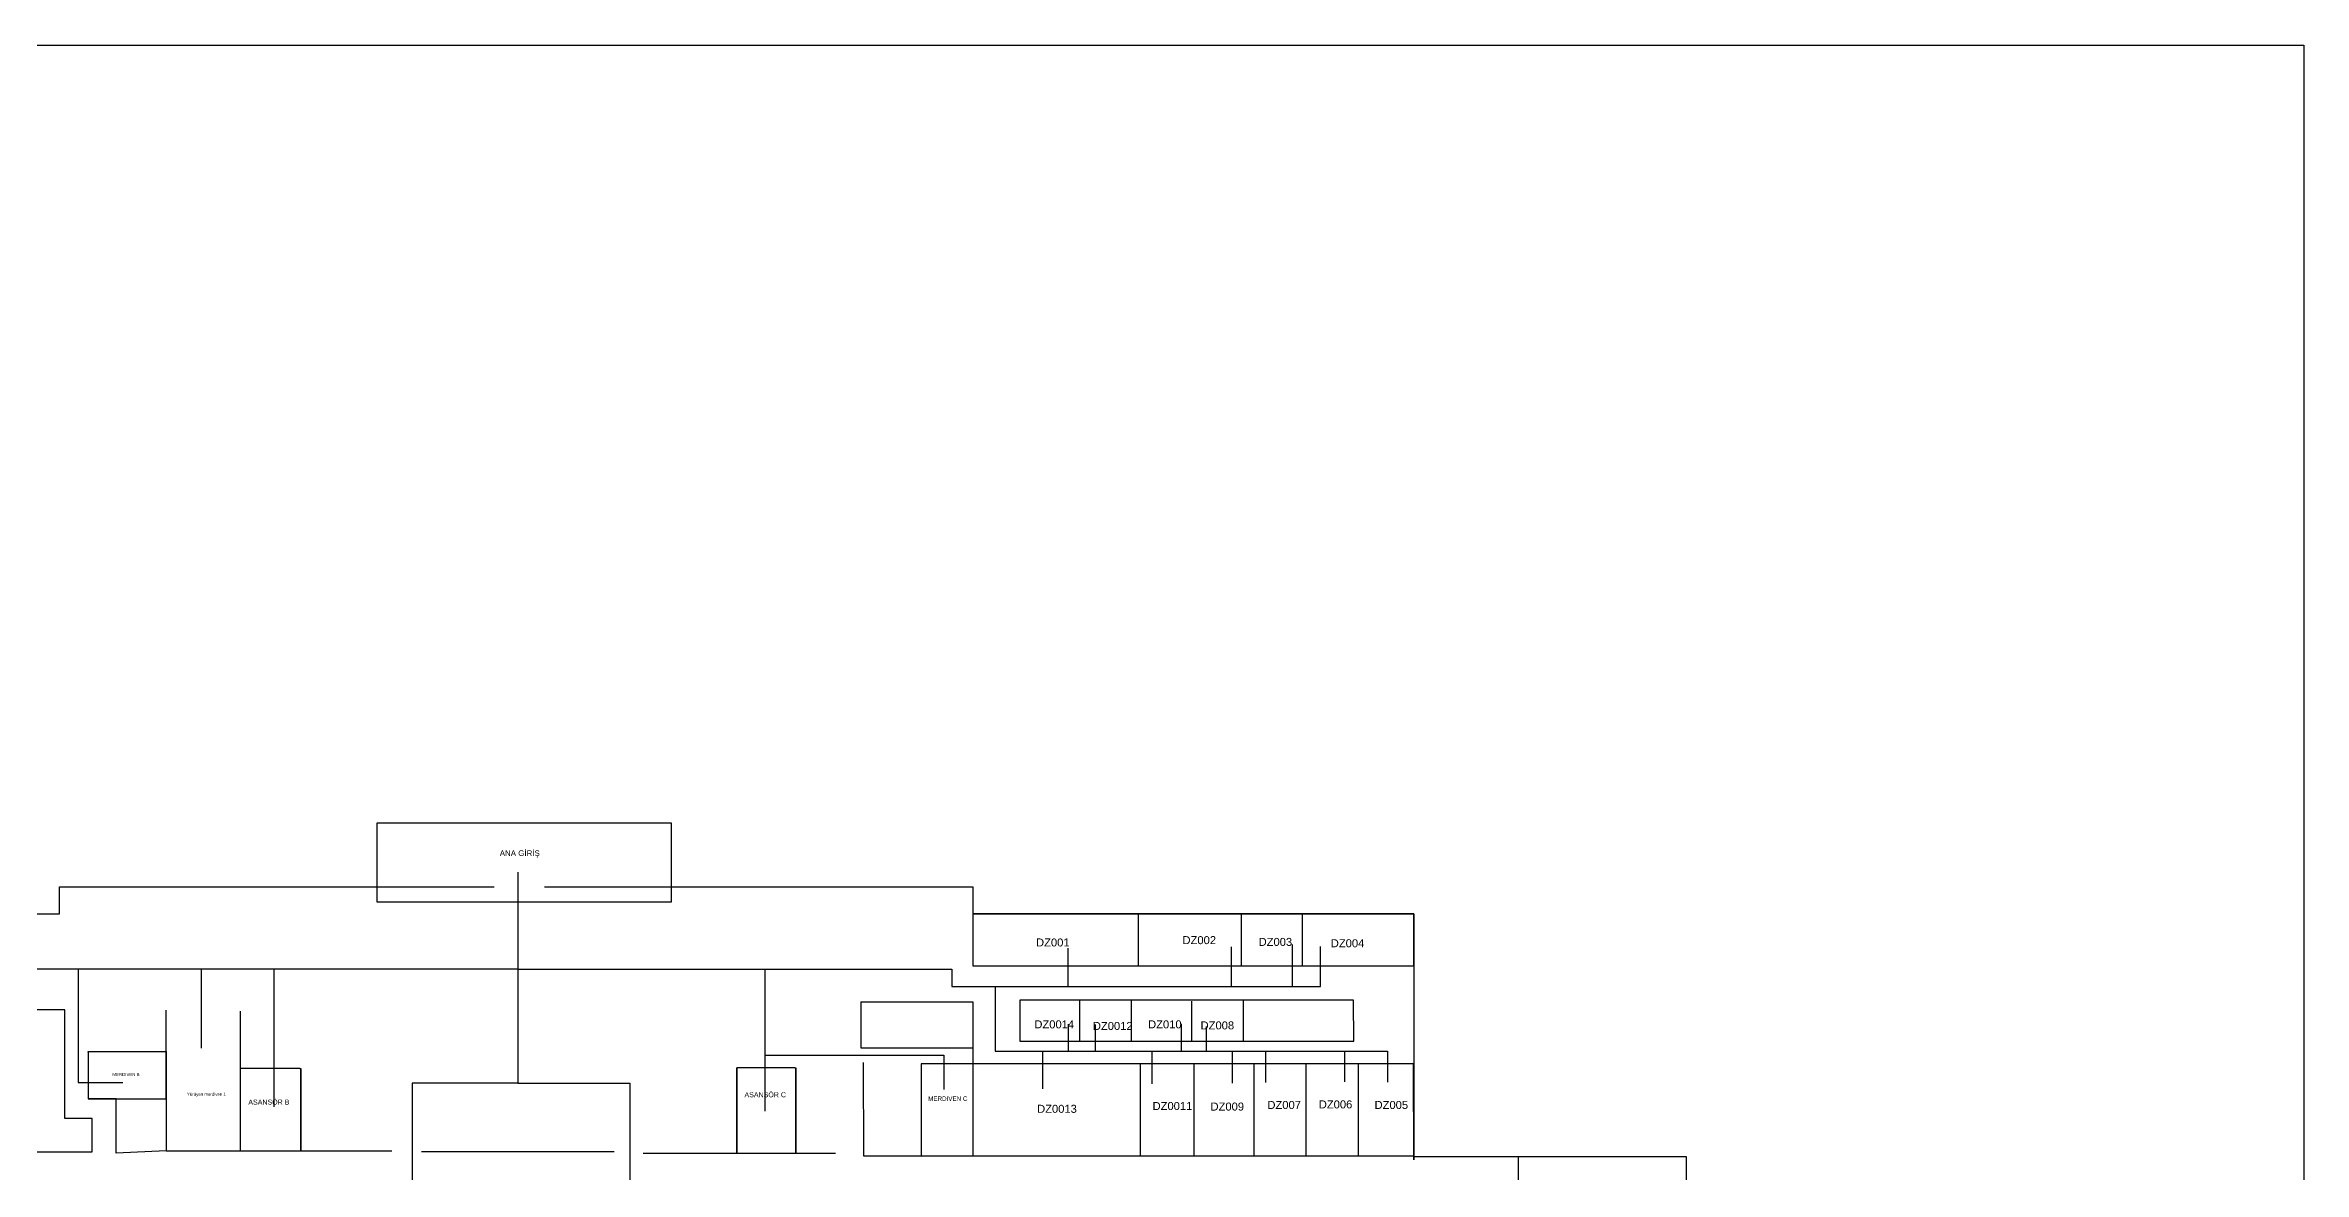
# Model space of a CAD drawing. Header units: metres. Extents: x -184 to -79, y -237 to 4.
# Drawn here: x -107.1 to -78.87, y -216.12 to -202.05 of the extents above; entities that cross this region are included whole.
import ezdxf

# ---------------------------------------------------------------- set-up
doc = ezdxf.new("R2010")
doc.units = ezdxf.units.M
doc.header["$MEASUREMENT"] = 0
for name, color, linetype in [('Paths', 70, 'Continuous'), ('Rooms', 10, 'Continuous'), ('Walls', 150, 'Continuous')]:
    doc.layers.add(name, color=color, linetype=linetype)
doc.styles.get("Standard").update_dxf_attribs({"font": 'arial.ttf', "height": 0.1})
picture_1 = doc.add_image_def('image1.jpg', size_in_pixel=(4032, 3024))

msp = doc.modelspace()

# ---------------------------------------------------------------- linework, layer by layer
at = {"layer": 'Paths'}
for points in [[(-101.189, -212.377), (-101.189, -213.587), (-108.669, -213.587), (-108.669, -214.506)], [(-101.189, -213.587), (-95.765, -213.587), (-95.765, -213.803), (-94.313, -213.803), (-94.313, -213.326)], [(-94.313, -213.803), (-92.273, -213.803), (-92.273, -213.309)], [(-92.273, -213.803), (-91.509, -213.803), (-91.509, -213.28)], [(-91.509, -213.803), (-91.161, -213.803), (-91.161, -213.306)], [(-104.24, -213.587), (-106.683, -213.587), (-106.683, -215.003), (-106.127, -215.003)], [(-105.146, -213.587), (-105.146, -214.576)], [(-101.189, -213.587), (-101.189, -215.011), (-102.51, -215.011), (-102.51, -216.288), (-104.632, -216.288), (-104.632, -217.969)], [(-101.189, -213.587), (-104.24, -213.587), (-104.24, -215.308)], [(-101.189, -213.587), (-98.102, -213.587), (-98.102, -215.363)], [(-98.102, -213.587), (-98.102, -214.664), (-95.867, -214.664), (-95.867, -215.093)], [(-95.765, -213.803), (-95.223, -213.803), (-95.223, -214.614), (-94.635, -214.614), (-94.635, -215.084)], [(-94.635, -214.614), (-94.307, -214.614), (-94.307, -214.277)], [(-94.307, -214.614), (-93.972, -214.614), (-93.972, -214.28)], [(-93.269, -214.614), (-92.897, -214.614), (-92.897, -214.27)], [(-92.897, -214.614), (-92.583, -214.614), (-92.583, -214.304)], [(-93.972, -214.614), (-93.269, -214.614), (-93.269, -215.02)], [(-92.583, -214.614), (-92.265, -214.614), (-92.265, -215.013)], [(-92.265, -214.614), (-91.846, -214.614), (-91.846, -215.006)], [(-91.846, -214.614), (-90.859, -214.614), (-90.859, -214.995)], [(-90.859, -214.614), (-90.323, -214.614), (-90.323, -214.999)], [(-101.189, -215.011), (-99.79, -215.011), (-99.79, -216.269), (-97.756, -216.269), (-97.756, -218.042)]]:
    msp.add_lwpolyline(points, dxfattribs=at)
at = {"layer": 'Rooms'}
for points in [[(-102.951, -211.765), (-102.951, -212.747), (-99.269, -212.747), (-99.269, -211.765), (-102.952, -211.765)], [(-101.195, -212.747), (-101.195, -212.747)], [(-95.502, -212.899), (-95.502, -213.547), (-89.995, -213.547), (-89.994, -212.899), (-95.502, -212.899)], [(-93.436, -212.899), (-93.436, -213.54)], [(-92.152, -212.891), (-92.152, -213.548)], [(-91.388, -212.899), (-91.388, -213.548)], [(-90.746, -213.977), (-94.917, -213.977), (-94.917, -214.486), (-90.741, -214.486), (-90.746, -213.977)], [(-94.169, -213.981), (-94.169, -214.487)], [(-93.526, -213.975), (-93.526, -214.487)], [(-92.771, -213.987), (-92.771, -214.49)], [(-92.125, -213.979), (-92.125, -214.489)], [(-105.584, -214.615), (-106.56, -214.624), (-106.56, -215.21), (-105.583, -215.21), (-105.584, -214.615)], [(-95.505, -214.771), (-96.15, -214.771), (-96.15, -215.923), (-95.505, -215.921)], [(-89.994, -215.972), (-89.997, -214.771), (-95.505, -214.771), (-95.505, -215.921), (-89.994, -215.921)], [(-93.413, -214.771), (-93.413, -215.923)], [(-92.742, -214.777), (-92.742, -215.921)], [(-91.991, -214.771), (-91.991, -215.918)], [(-91.343, -214.768), (-91.343, -215.93)], [(-90.688, -214.777), (-90.688, -215.93)], [(-103.913, -214.83), (-104.66, -214.83), (-104.66, -215.86), (-103.901, -215.858), (-103.901, -214.83)], [(-97.728, -214.822), (-98.453, -214.822), (-98.453, -215.885), (-97.714, -215.888), (-97.714, -214.822)]]:
    msp.add_lwpolyline(points, dxfattribs=at)
at = {"layer": 'Walls'}
for points in [[(-113.909, -213.224), (-115.742, -213.224), (-115.742, -211.707), (-112.312, -211.707), (-112.312, -212.899), (-106.917, -212.899), (-106.917, -212.559), (-102.769, -212.559)], [(-102.769, -212.559), (-101.485, -212.559)], [(-100.857, -212.559), (-99.619, -212.559)], [(-99.619, -212.559), (-95.502, -212.559), (-95.502, -212.899), (-89.994, -212.899), (-89.994, -215.972)], [(-95.502, -212.899), (-95.502, -213.547), (-94.396, -213.547)], [(-93.436, -212.899), (-93.436, -213.54)], [(-92.152, -212.891), (-92.152, -213.548)], [(-91.388, -212.899), (-91.388, -213.548)], [(-94.207, -213.547), (-92.353, -213.547)], [(-92.177, -213.547), (-91.609, -213.547)], [(-91.439, -213.547), (-91.256, -213.547)], [(-91.085, -213.547), (-89.995, -213.547)], [(-113.742, -214.775), (-113.742, -215.872), (-106.508, -215.872), (-106.508, -215.454), (-106.848, -215.454), (-106.848, -214.095), (-108.488, -214.095)], [(-105.584, -214.615), (-105.584, -214.099)], [(-104.66, -214.114), (-104.66, -215.86)], [(-96.902, -213.995), (-95.505, -213.995)], [(-96.902, -213.995), (-96.902, -214.573)], [(-95.505, -213.995), (-95.505, -214.771)], [(-90.746, -213.977), (-94.917, -213.977), (-94.917, -214.486), (-94.408, -214.486)], [(-94.169, -213.981), (-94.169, -214.487)], [(-93.526, -213.975), (-93.526, -214.487)], [(-92.771, -213.987), (-92.771, -214.49)], [(-92.515, -214.486), (-90.741, -214.486), (-90.746, -213.977)], [(-92.125, -213.979), (-92.125, -214.489)], [(-94.256, -214.486), (-94.08, -214.486)], [(-93.917, -214.486), (-92.988, -214.486)], [(-92.845, -214.486), (-92.672, -214.486)], [(-106.56, -214.624), (-106.56, -214.615), (-105.584, -214.615), (-105.584, -215.857), (-106.21, -215.888)], [(-96.902, -214.573), (-95.505, -214.573)], [(-96.875, -214.754), (-96.869, -215.922)], [(-94.72, -214.771), (-95.505, -214.771), (-95.505, -215.921)], [(-93.341, -214.771), (-94.555, -214.771)], [(-93.413, -214.771), (-93.413, -215.923)], [(-92.317, -214.771), (-93.225, -214.771)], [(-92.742, -214.777), (-92.742, -215.921)], [(-91.927, -214.771), (-92.195, -214.771)], [(-91.991, -214.771), (-91.991, -215.918)], [(-90.92, -214.771), (-91.78, -214.771)], [(-91.343, -214.768), (-91.343, -215.93)], [(-90.402, -214.771), (-90.786, -214.771)], [(-90.688, -214.777), (-90.688, -215.93)], [(-89.997, -214.771), (-90.242, -214.771)], [(-103.913, -214.83), (-103.901, -214.83), (-103.901, -215.858)], [(-98.453, -215.885), (-98.453, -214.822)], [(-97.728, -214.822), (-97.714, -214.822), (-97.714, -215.888)], [(-106.21, -215.888), (-106.21, -215.21), (-106.56, -215.21)], [(-105.584, -215.857), (-102.763, -215.857), (-102.763, -215.857)], [(-102.394, -215.867), (-99.984, -215.867)], [(-99.625, -215.886), (-97.221, -215.886)], [(-96.869, -215.922), (-89.994, -215.922)], [(-86.586, -215.935), (-89.994, -215.935)], [(-89.994, -225.002), (-89.994, -226.519), (-86.586, -226.519), (-86.586, -215.935)], [(-88.689, -215.938), (-88.689, -217.346), (-88.179, -217.346)]]:
    msp.add_lwpolyline(points, dxfattribs=at)

# ---------------------------------------------------------------- texts
at = {"layer": 'Rooms', "insert": (-101.415, -212.104), "char_height": 0.0708, "width": 0.6835, "attachment_point": 1}
msp.add_mtext('ANA GİRİŞ', dxfattribs=at)
at = {"layer": 'Rooms', "attachment_point": 1}
for s, insert, char_height in [('DZ001', (-94.714, -213.205), 0.1), ('DZ002', (-92.884, -213.176), 0.1), ('DZ003', (-91.933, -213.198), 0.1), ('DZ004', (-91.031, -213.215), 0.1), ('DZ0014', (-94.735, -214.228), 0.1), ('DZ0012', (-94.004, -214.248), 0.1), ('DZ010', (-93.314, -214.228), 0.1), ('DZ008', (-92.658, -214.241), 0.1), ('MERDIVEN B', (-106.255, -214.885), 0.039), ('Yürüyen merdiven 1', (-105.324, -215.131), 0.03896), ('ASANSÖR B', (-104.557, -215.218), 0.063), ('ASANSÖR C', (-98.357, -215.126), 0.063), ('MERDIVEN C', (-96.062, -215.178), 0.056), ('DZ0013', (-94.701, -215.283), 0.1), ('DZ0011', (-93.258, -215.248), 0.1), ('DZ009', (-92.534, -215.255), 0.1), ('DZ007', (-91.823, -215.235), 0.1), ('DZ006', (-91.181, -215.228), 0.1), ('DZ005', (-90.484, -215.235), 0.1)]:
    msp.add_mtext(s, dxfattribs=dict(at, insert=insert, char_height=char_height))

# ---------------------------------------------------------------- pictures from other files: only their frames are drawn
at = {"layer": 'Rooms'}
image = msp.add_image(picture_1, insert=(-125.503, -237.018), size_in_units=(46.63, 34.973), dxfattribs=at)
image.dxf.flags = 6

doc.saveas('drawing.dxf')
